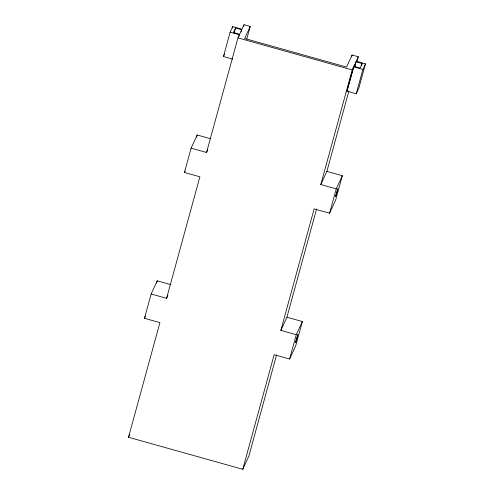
<?xml version="1.0" encoding="UTF-8"?>
<svg xmlns="http://www.w3.org/2000/svg" width="494" height="494" viewBox="0 0 494 494"><rect width="100%" height="100%" fill="white"/><g stroke="black" fill="none" stroke-linecap="round" stroke-linejoin="round"><path stroke-width="0.74" d="M276.591 354.902L248.853 456.123L242.764 469.3L128.508 437.246L159.92 322.631L144.483 318.303L151.139 293.998L157.234 280.814L170.467 284.532M151.139 293.998L166.583 298.327L199.885 176.796L184.447 172.468L191.11 148.163L197.199 134.986L210.432 138.697M156.623 283.025L157.234 280.814M196.593 137.196L197.199 134.986M232.723 59.101L223.461 56.501L230.118 32.196L232.711 26.59L241.974 29.189L244.048 24.7L250.223 26.435L246.759 39.069M232.31 28.059L232.711 26.59M234.125 33.172L235.539 28.016L241.714 29.745L241.109 31.956M191.11 148.163L206.548 152.492L237.96 37.877L239.386 34.796L230.118 32.196M238.979 36.266L239.386 34.796M243.641 26.188L244.048 24.7M351.716 56.507L352.123 55.019L358.298 56.754L356.872 61.96M242.764 469.3L274.17 354.686L289.614 359.014L295.702 345.837L302.365 321.532L286.921 317.204L280.833 330.381L296.27 334.71L302.365 321.532M280.833 330.381L314.141 208.851L329.578 213.186L335.667 200.002L342.33 175.697L326.886 171.369L320.797 184.546L336.241 188.875L342.33 175.697M320.797 184.546L352.21 69.932L353.636 66.844L362.899 69.444L365.492 63.837L356.23 61.237L358.298 56.754M365.492 63.837L358.829 88.142L356.236 93.749L346.973 91.149L353.636 66.844M353.692 67.023L346.973 91.149M354.556 66.956L355.97 61.799L362.145 63.535L361.54 65.739M354.816 66.394L355.822 62.713M286.921 317.204L316.574 209.011M326.886 171.369L348.918 90.989M356.236 93.749L362.899 69.444M289.614 359.014L296.27 334.71M329.578 213.186L336.241 188.875M235.539 28.016L233.464 32.499L239.646 34.234L241.714 29.745M223.461 56.501L224.609 54.007M250.223 26.435L244.654 38.489L346.553 67.079L352.123 55.019M184.447 172.468L185.089 171.078M206.548 152.492L207.832 149.719M144.483 318.303L145.44 316.222M166.583 298.327L167.861 295.554M128.508 437.246L129.792 434.473M355.97 61.799L353.895 66.282L360.07 68.018L362.145 63.535M237.96 37.877L352.21 69.932M295.591 342.515L297.833 334.728L295.591 342.515M335.562 196.686L337.797 188.893L335.562 196.686"/></g></svg>
